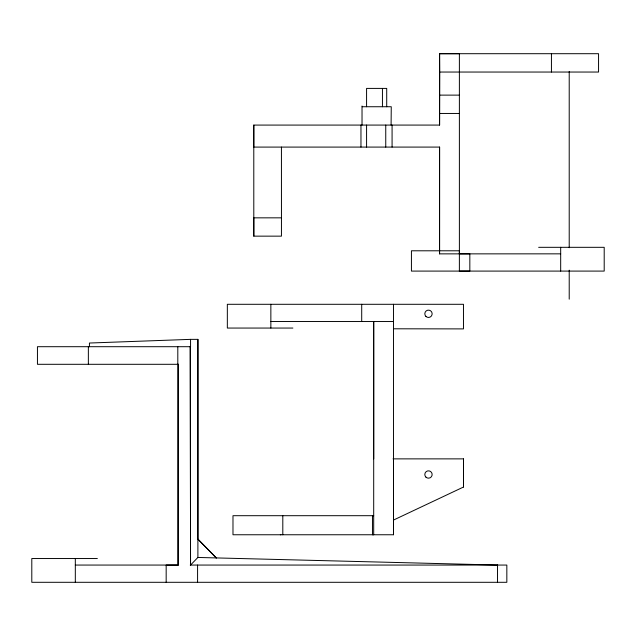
<?xml version="1.0" encoding="UTF-8"?>
<svg xmlns="http://www.w3.org/2000/svg" width="636" height="636" viewBox="0 0 636 636"><rect width="100%" height="100%" fill="white"/><g stroke="black" fill="none" stroke-linecap="round" stroke-linejoin="round"><path stroke-width="0.95" d="M190.546 565.062L190.259 346.7L190.546 565.062L197.891 557.454L197.891 339.362L190.561 339.362L190.561 346.7L37.445 346.7L37.445 364.301L178.39 364.301L178.374 565.062L177.794 565.054L177.81 346.7M197.891 539.121L216.28 557.923L197.891 539.121L197.899 339.362M281.454 217.838L281.438 236.147L253.796 236.147L253.804 217.846L281.454 217.838L281.43 147.083M459.391 253.844L459.383 53.702L439.595 53.702L439.715 72.043L598.556 72.043L598.556 53.702L439.595 53.702L439.587 125.077L253.788 125.085L253.804 236.147M270.856 328.057L270.856 304.294M360.962 147.083L360.962 125.077M361.709 321.53L361.709 304.294M373.698 458.874L373.706 321.538M392.078 147.083L392.078 125.077M393.493 304.294L393.501 534.757L393.501 458.874M439.587 250.799L439.587 147.083L253.788 147.091L253.788 125.085M393.445 520.089L463.477 487.041L463.477 458.874L393.024 458.874M560.682 271.087L560.682 247.317M439.587 125.077L439.715 72.043M560.682 253.844L439.563 253.867L439.579 250.799M439.563 253.867L439.595 147.083M538.652 247.317L604.2 247.317L604.2 271.087L411.428 271.087L411.428 250.799L459.375 250.791L459.375 271.087M190.561 339.362L89.43 343.035L89.43 346.7M362.194 106.737L391.259 106.737L391.092 125.077M459.351 253.867L469.829 253.844L469.829 271.087L459.351 271.103M439.643 95.122L459.391 95.122M439.587 113.454L459.407 113.462M270.856 321.53L393.493 321.538M292.886 328.057L227.338 328.057L227.338 304.294L463.469 304.294L463.469 328.899L393.509 328.796M177.81 364.301L178.39 364.301M393.501 534.757L232.983 534.765L232.983 515.701L373.698 515.693L373.698 534.765L372.465 534.765L372.465 515.693L373.698 515.693L373.698 321.53M97.348 558.535L31.8 558.535L31.8 582.298L506.836 582.298L506.836 565.062L190.244 565.062M177.794 565.054L166.171 565.062L166.171 582.298M75.318 565.062L178.374 565.062M280.349 534.765L280.897 534.773M197.891 557.454L497.694 565.062M569.212 71.55L569.212 247.73M569.212 270.181L569.212 299.174M551.436 53.702L551.436 72.043M497.527 565.062L497.527 582.298M463.477 458.874L463.477 487.041M386.712 106.737L386.712 88.404L366.575 88.404L366.575 106.737M385.75 125.077L385.75 147.083M382.443 88.404L382.443 106.737M366.575 125.077L366.575 147.083M362.027 106.005L362.027 125.077M282.805 515.701L282.805 534.765M197.581 565.062L197.581 582.298M88.356 346.7L88.356 364.301M75.318 558.535L75.318 582.298M425.889 316.378A3.665 3.665 0 0 0 432.027 314.74A3.665 3.665 0 0 0 427.535 310.249A3.665 3.665 0 0 0 425.889 316.378M425.889 477.095A3.665 3.665 0 0 0 432.027 475.45A3.665 3.665 0 0 0 427.535 470.958A3.665 3.665 0 0 0 425.889 477.095"/></g></svg>
